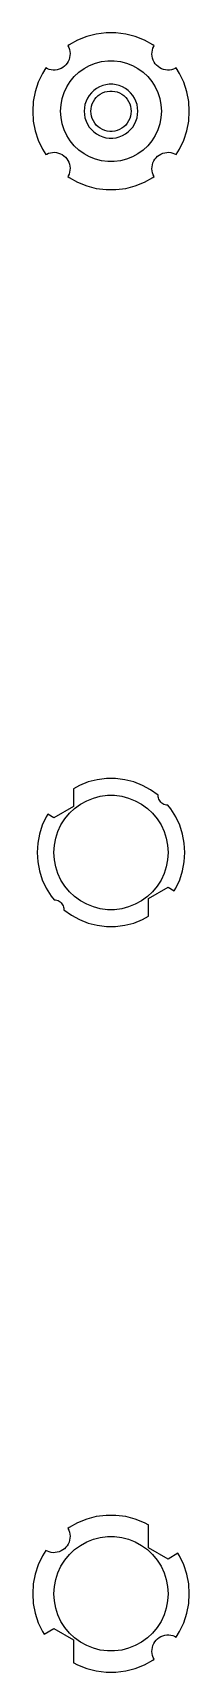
# Model space of a CAD drawing. Header units: metres. Extents: x -12 to 12, y -12 to 232.
import ezdxf

# ---------------------------------------------------------------- set-up
doc = ezdxf.new("R2010")
doc.units = ezdxf.units.M

msp = doc.modelspace()

# ---------------------------------------------------------------- linework, layer by layer
for p, q in [((-2.18486, 231.453), (-3.60313, 231.089)), ((-0.732132, 231.637), (-2.18486, 231.453)), ((0.732132, 231.637), (-0.732132, 231.637)), ((2.18486, 231.453), (0.732132, 231.637)), ((3.60313, 231.089), (2.18486, 231.453)), ((-6.24773, 229.845), (-6.42986, 229.713)), ((-6.42986, 229.713), (-6.42152, 229.7)), ((-6.42152, 229.7), (-6.28752, 229.43)), ((-6.28752, 229.43), (-6.1884, 229.145)), ((-4.96458, 230.55), (-6.24773, 229.845)), ((-6.1884, 229.145), (-6.12573, 228.851)), ((-6.12573, 228.851), (-6.10052, 228.55)), ((-3.60313, 231.089), (-4.96458, 230.55)), ((4.96458, 230.55), (3.60313, 231.089)), ((6.24773, 229.845), (4.96458, 230.55)), ((6.10052, 228.45), (6.11314, 228.751)), ((6.11314, 228.751), (6.16341, 229.048)), ((6.16341, 229.048), (6.25052, 229.337)), ((6.43277, 229.71), (6.24773, 229.845)), ((6.25052, 229.337), (6.37311, 229.612)), ((6.37311, 229.612), (6.43277, 229.71)), ((-9.70407, 226.427), (-10.2177, 225.617)), ((-9.47617, 226.307), (-9.70407, 226.427)), ((-9.19366, 226.202), (-9.47617, 226.307)), ((-7.43286, 226.35), (-7.71071, 226.233)), ((-7.17186, 226.501), (-7.43286, 226.35)), ((-6.93178, 226.683), (-7.17186, 226.501)), ((-6.71645, 226.894), (-6.93178, 226.683)), ((-6.52924, 227.13), (-6.71645, 226.894)), ((-6.37311, 227.388), (-6.52924, 227.13)), ((-6.25052, 227.663), (-6.37311, 227.388)), ((-6.16341, 227.952), (-6.25052, 227.663)), ((-6.11314, 228.249), (-6.16341, 227.952)), ((-6.10052, 228.55), (-6.11314, 228.249)), ((-4.78067, 225.779), (-4.01869, 226.332)), ((-4.01869, 226.332), (-3.19334, 226.786)), ((-3.19334, 226.786), (-2.31763, 227.133)), ((-2.31763, 227.133), (-1.40535, 227.367)), ((-1.40535, 227.367), (-0.470917, 227.485)), ((-0.470917, 227.485), (0.470917, 227.485)), ((0.470917, 227.485), (1.40535, 227.367)), ((1.40535, 227.367), (2.31763, 227.133)), ((2.31763, 227.133), (3.19334, 226.786)), ((3.19334, 226.786), (4.01869, 226.332)), ((4.01869, 226.332), (4.78067, 225.779)), ((6.12573, 228.149), (6.10052, 228.45)), ((6.1884, 227.855), (6.12573, 228.149)), ((6.28752, 227.57), (6.1884, 227.855)), ((6.42152, 227.3), (6.28752, 227.57)), ((6.58832, 227.049), (6.42152, 227.3)), ((6.78526, 226.821), (6.58832, 227.049)), ((7.00923, 226.619), (6.78526, 226.821)), ((7.25673, 226.447), (7.00923, 226.619)), ((7.52382, 226.307), (7.25673, 226.447)), ((7.80632, 226.202), (7.52382, 226.307)), ((9.56712, 226.35), (9.28928, 226.233)), ((9.7028, 226.429), (9.56712, 226.35)), ((10.2177, 225.617), (9.7028, 226.429)), ((-10.8412, 224.292), (-11.2937, 222.9)), ((-10.2177, 225.617), (-10.8412, 224.292)), ((-8.90024, 226.134), (-9.19366, 226.202)), ((-8.60049, 226.102), (-8.90024, 226.134)), ((-8.29916, 226.108), (-8.60049, 226.102)), ((-8.00101, 226.152), (-8.29916, 226.108)), ((-7.71071, 226.233), (-8.00101, 226.152)), ((-6.5723, 223.613), (-6.06763, 224.408)), ((-6.06763, 224.408), (-5.46725, 225.134)), ((-5.46725, 225.134), (-4.78067, 225.779)), ((-0.749512, 223.929), (-1.23605, 223.804)), ((-0.25116, 223.992), (-0.749512, 223.929)), ((0.25116, 223.992), (-0.25116, 223.992)), ((0.749512, 223.929), (0.25116, 223.992)), ((1.23605, 223.804), (0.749512, 223.929)), ((4.78067, 225.779), (5.46725, 225.134)), ((5.46725, 225.134), (6.06763, 224.408)), ((6.06763, 224.408), (6.5723, 223.613)), ((8.09975, 226.134), (7.80632, 226.202)), ((8.39949, 226.102), (8.09975, 226.134)), ((8.70082, 226.108), (8.39949, 226.102)), ((8.99898, 226.152), (8.70082, 226.108)), ((9.28928, 226.233), (8.99898, 226.152)), ((10.8412, 224.292), (10.2177, 225.617)), ((11.2937, 222.9), (10.8412, 224.292)), ((-11.5681, 221.461), (-11.66, 220)), ((-11.2937, 222.9), (-11.5681, 221.461)), ((-7.44086, 220.94), (-7.26436, 221.865)), ((-7.26436, 221.865), (-6.97331, 222.761)), ((-6.97331, 222.761), (-6.5723, 223.613)), ((-3.7191, 221.472), (-3.87433, 220.995)), ((-3.50522, 221.927), (-3.7191, 221.472)), ((-3.23605, 222.351), (-3.50522, 221.927)), ((-2.91586, 222.738), (-3.23605, 222.351)), ((-2.54968, 223.082), (-2.91586, 222.738)), ((-2.78932, 221.104), (-2.62891, 221.445)), ((-2.62891, 221.445), (-2.42705, 221.763)), ((-2.1433, 223.377), (-2.54968, 223.082)), ((-2.42705, 221.763), (-2.1869, 222.054)), ((-2.1869, 222.054), (-1.91226, 222.312)), ((-1.70311, 223.619), (-2.1433, 223.377)), ((-1.91226, 222.312), (-1.60747, 222.533)), ((-1.23605, 223.804), (-1.70311, 223.619)), ((-1.60747, 222.533), (-1.27733, 222.714)), ((-1.27733, 222.714), (-0.927048, 222.853)), ((-0.927048, 222.853), (-0.562134, 222.947)), ((-0.562134, 222.947), (-0.18837, 222.994)), ((-0.18837, 222.994), (0.18837, 222.994)), ((0.18837, 222.994), (0.562134, 222.947)), ((0.562134, 222.947), (0.927048, 222.853)), ((0.927048, 222.853), (1.27733, 222.714)), ((1.70311, 223.619), (1.23605, 223.804)), ((1.27733, 222.714), (1.60747, 222.533)), ((1.60747, 222.533), (1.91226, 222.312)), ((2.1433, 223.377), (1.70311, 223.619)), ((1.91226, 222.312), (2.1869, 222.054)), ((2.54968, 223.082), (2.1433, 223.377)), ((2.1869, 222.054), (2.42705, 221.763)), ((2.42705, 221.763), (2.62891, 221.445)), ((2.91586, 222.738), (2.54968, 223.082)), ((2.62891, 221.445), (2.78932, 221.104)), ((3.23605, 222.351), (2.91586, 222.738)), ((3.50522, 221.927), (3.23605, 222.351)), ((3.7191, 221.472), (3.50522, 221.927)), ((3.87433, 220.995), (3.7191, 221.472)), ((6.5723, 223.613), (6.97331, 222.761)), ((6.97331, 222.761), (7.26436, 221.865)), ((7.26436, 221.865), (7.44086, 220.94)), ((11.5681, 221.461), (11.2937, 222.9)), ((11.66, 220), (11.5681, 221.461)), ((-11.66, 220), (-11.5681, 218.539)), ((-7.5, 220), (-7.44086, 220.94)), ((-7.44086, 219.06), (-7.5, 220)), ((-7.26436, 218.135), (-7.44086, 219.06)), ((-3.96844, 220.501), (-4, 220)), ((-4, 220), (-3.96844, 219.499)), ((-3.87433, 220.995), (-3.96844, 220.501)), ((-3.96844, 219.499), (-3.87433, 219.005)), ((-3.87433, 219.005), (-3.7191, 218.528)), ((-3, 220), (-2.97633, 220.376)), ((-2.97633, 219.624), (-3, 220)), ((-2.97633, 220.376), (-2.90575, 220.746)), ((-2.90575, 219.254), (-2.97633, 219.624)), ((-2.90575, 220.746), (-2.78932, 221.104)), ((-2.78932, 218.896), (-2.90575, 219.254)), ((2.78932, 221.104), (2.90575, 220.746)), ((2.90575, 219.254), (2.78932, 218.896)), ((2.90575, 220.746), (2.97633, 220.376)), ((2.97633, 219.624), (2.90575, 219.254)), ((2.97633, 220.376), (3, 220)), ((3, 220), (2.97633, 219.624)), ((3.7191, 218.528), (3.87433, 219.005)), ((3.96844, 220.501), (3.87433, 220.995)), ((3.87433, 219.005), (3.96844, 219.499)), ((4, 220), (3.96844, 220.501)), ((3.96844, 219.499), (4, 220)), ((7.44086, 219.06), (7.26436, 218.135)), ((7.44086, 220.94), (7.5, 220)), ((7.5, 220), (7.44086, 219.06)), ((11.5681, 218.539), (11.66, 220)), ((-11.5681, 218.539), (-11.2937, 217.1)), ((-11.2937, 217.1), (-10.8412, 215.708)), ((-6.97331, 217.239), (-7.26436, 218.135)), ((-6.5723, 216.387), (-6.97331, 217.239)), ((-3.7191, 218.528), (-3.50522, 218.073)), ((-3.50522, 218.073), (-3.23605, 217.649)), ((-3.23605, 217.649), (-2.91586, 217.262)), ((-2.91586, 217.262), (-2.54968, 216.918)), ((-2.62891, 218.555), (-2.78932, 218.896)), ((-2.42705, 218.237), (-2.62891, 218.555)), ((-2.54968, 216.918), (-2.1433, 216.623)), ((-2.1869, 217.946), (-2.42705, 218.237)), ((-1.91226, 217.688), (-2.1869, 217.946)), ((-2.1433, 216.623), (-1.70311, 216.381)), ((-1.60747, 217.467), (-1.91226, 217.688)), ((-1.27733, 217.286), (-1.60747, 217.467)), ((-0.927048, 217.147), (-1.27733, 217.286)), ((-0.562134, 217.053), (-0.927048, 217.147)), ((-0.18837, 217.006), (-0.562134, 217.053)), ((0.18837, 217.006), (-0.18837, 217.006)), ((0.562134, 217.053), (0.18837, 217.006)), ((0.927048, 217.147), (0.562134, 217.053)), ((1.27733, 217.286), (0.927048, 217.147)), ((1.60747, 217.467), (1.27733, 217.286)), ((1.91226, 217.688), (1.60747, 217.467)), ((1.70311, 216.381), (2.1433, 216.623)), ((2.1869, 217.946), (1.91226, 217.688)), ((2.1433, 216.623), (2.54968, 216.918)), ((2.42705, 218.237), (2.1869, 217.946)), ((2.62891, 218.555), (2.42705, 218.237)), ((2.54968, 216.918), (2.91586, 217.262)), ((2.78932, 218.896), (2.62891, 218.555)), ((2.91586, 217.262), (3.23605, 217.649)), ((3.23605, 217.649), (3.50522, 218.073)), ((3.50522, 218.073), (3.7191, 218.528)), ((6.97331, 217.239), (6.5723, 216.387)), ((7.26436, 218.135), (6.97331, 217.239)), ((10.8412, 215.708), (11.2937, 217.1)), ((11.2937, 217.1), (11.5681, 218.539)), ((-10.8412, 215.708), (-10.2177, 214.383)), ((-10.2177, 214.383), (-9.7028, 213.571)), ((-6.06763, 215.592), (-6.5723, 216.387)), ((-5.46725, 214.866), (-6.06763, 215.592)), ((-4.78067, 214.221), (-5.46725, 214.866)), ((-4.01869, 213.668), (-4.78067, 214.221)), ((-1.70311, 216.381), (-1.23605, 216.196)), ((-1.23605, 216.196), (-0.749512, 216.071)), ((-0.749512, 216.071), (-0.25116, 216.008)), ((-0.25116, 216.008), (0.25116, 216.008)), ((0.25116, 216.008), (0.749512, 216.071)), ((0.749512, 216.071), (1.23605, 216.196)), ((1.23605, 216.196), (1.70311, 216.381)), ((4.78067, 214.221), (4.01869, 213.668)), ((5.46725, 214.866), (4.78067, 214.221)), ((6.06763, 215.592), (5.46725, 214.866)), ((6.5723, 216.387), (6.06763, 215.592)), ((9.70407, 213.573), (10.2177, 214.383)), ((10.2177, 214.383), (10.8412, 215.708)), ((-9.7028, 213.571), (-9.56712, 213.65)), ((-9.56712, 213.65), (-9.28928, 213.767)), ((-9.28928, 213.767), (-8.99898, 213.848)), ((-8.99898, 213.848), (-8.70082, 213.892)), ((-8.70082, 213.892), (-8.39949, 213.898)), ((-8.39949, 213.898), (-8.09975, 213.866)), ((-8.09975, 213.866), (-7.80632, 213.798)), ((-7.80632, 213.798), (-7.52382, 213.693)), ((-7.52382, 213.693), (-7.25673, 213.553)), ((-7.25673, 213.553), (-7.00923, 213.381)), ((-7.00923, 213.381), (-6.78526, 213.179)), ((-6.78526, 213.179), (-6.58832, 212.951)), ((-6.58832, 212.951), (-6.42152, 212.7)), ((-6.42152, 212.7), (-6.28752, 212.43)), ((-6.28752, 212.43), (-6.1884, 212.145)), ((-6.1884, 212.145), (-6.12573, 211.851)), ((-6.12573, 211.851), (-6.10052, 211.55)), ((-3.19334, 213.214), (-4.01869, 213.668)), ((-2.31763, 212.867), (-3.19334, 213.214)), ((-1.40535, 212.633), (-2.31763, 212.867)), ((-0.470917, 212.515), (-1.40535, 212.633)), ((0.470917, 212.515), (-0.470917, 212.515)), ((1.40535, 212.633), (0.470917, 212.515)), ((2.31763, 212.867), (1.40535, 212.633)), ((3.19334, 213.214), (2.31763, 212.867)), ((4.01869, 213.668), (3.19334, 213.214)), ((6.10052, 211.45), (6.11314, 211.751)), ((6.11314, 211.751), (6.16341, 212.048)), ((6.16341, 212.048), (6.25052, 212.337)), ((6.25052, 212.337), (6.37311, 212.612)), ((6.37311, 212.612), (6.52924, 212.87)), ((6.52924, 212.87), (6.71645, 213.106)), ((6.71645, 213.106), (6.93178, 213.317)), ((6.93178, 213.317), (7.17186, 213.499)), ((7.17186, 213.499), (7.43286, 213.65)), ((7.43286, 213.65), (7.71071, 213.767)), ((7.71071, 213.767), (8.00101, 213.848)), ((8.00101, 213.848), (8.29916, 213.892)), ((8.29916, 213.892), (8.60049, 213.898)), ((8.60049, 213.898), (8.90024, 213.866)), ((8.90024, 213.866), (9.19366, 213.798)), ((9.19366, 213.798), (9.47617, 213.693)), ((9.47617, 213.693), (9.70407, 213.573)), ((-6.37311, 210.388), (-6.43277, 210.29)), ((-6.43277, 210.29), (-6.24773, 210.155)), ((-6.25052, 210.663), (-6.37311, 210.388)), ((-6.16341, 210.952), (-6.25052, 210.663)), ((-6.24773, 210.155), (-4.96458, 209.45)), ((-6.11314, 211.249), (-6.16341, 210.952)), ((-6.10052, 211.55), (-6.11314, 211.249)), ((-4.96458, 209.45), (-3.60313, 208.911)), ((3.60313, 208.911), (4.96458, 209.45)), ((4.96458, 209.45), (6.24773, 210.155)), ((6.12573, 211.149), (6.10052, 211.45)), ((6.1884, 210.855), (6.12573, 211.149)), ((6.28752, 210.57), (6.1884, 210.855)), ((6.24773, 210.155), (6.42986, 210.287)), ((6.42152, 210.3), (6.28752, 210.57)), ((6.42986, 210.287), (6.42152, 210.3)), ((-3.60313, 208.911), (-2.18486, 208.547)), ((-2.18486, 208.547), (-0.732132, 208.363)), ((-0.732132, 208.363), (0.732132, 208.363)), ((0.732132, 208.363), (2.18486, 208.547)), ((2.18486, 208.547), (3.60313, 208.911)), ((-4.68411, 119.954), (-5.60176, 119.45)), ((-5.60176, 119.45), (-5.60176, 116.827)), ((-3.39958, 120.463), (-4.68411, 119.954)), ((-2.06143, 120.806), (-3.39958, 120.463)), ((-0.690765, 120.98), (-2.06143, 120.806)), ((0.690765, 120.98), (-0.690765, 120.98)), ((2.06143, 120.806), (0.690765, 120.98)), ((3.39958, 120.463), (2.06143, 120.806)), ((4.68411, 119.954), (3.39958, 120.463)), ((5.89478, 119.289), (4.68411, 119.954)), ((7.00101, 118.485), (5.89478, 119.289)), ((-5.60176, 116.827), (-8.49998, 115.153)), ((-5.41809, 116.549), (-4.55452, 117.177)), ((-4.55452, 117.177), (-3.61911, 117.691)), ((-3.61911, 117.691), (-2.62663, 118.084)), ((-2.62663, 118.084), (-1.59273, 118.349)), ((-1.59273, 118.349), (-0.533707, 118.483)), ((-0.533707, 118.483), (0.533707, 118.483)), ((0.533707, 118.483), (1.59273, 118.349)), ((1.59273, 118.349), (2.62663, 118.084)), ((2.62663, 118.084), (3.61911, 117.691)), ((3.61911, 117.691), (4.55452, 117.177)), ((4.55452, 117.177), (5.41809, 116.549)), ((7.00032, 118.469), (7.00101, 118.485)), ((7.01608, 118.281), (7.00032, 118.469)), ((7.05525, 118.097), (7.01608, 118.281)), ((7.1172, 117.919), (7.05525, 118.097)), ((7.20096, 117.75), (7.1172, 117.919)), ((7.30519, 117.593), (7.20096, 117.75)), ((7.42828, 117.451), (7.30519, 117.593)), ((7.56827, 117.324), (7.42828, 117.451)), ((7.72295, 117.217), (7.56827, 117.324)), ((7.88989, 117.13), (7.72295, 117.217)), ((8.06645, 117.064), (7.88989, 117.13)), ((8.24983, 117.021), (8.06645, 117.064)), ((8.43718, 117.001), (8.24983, 117.021)), ((8.45735, 117.002), (8.43718, 117.001)), ((8.90022, 116.466), (8.45735, 117.002)), ((-9.6405, 115.3), (-10.2287, 114.05)), ((-9.40271, 115.675), (-9.6405, 115.3)), ((-8.49998, 115.153), (-9.40271, 115.675)), ((-7.44859, 114.095), (-6.87663, 114.996)), ((-6.87663, 114.996), (-6.19623, 115.819)), ((-6.19623, 115.819), (-5.41809, 116.549)), ((5.41809, 116.549), (6.19623, 115.819)), ((6.19623, 115.819), (6.87663, 114.996)), ((6.87663, 114.996), (7.44859, 114.095)), ((9.6405, 115.3), (8.90022, 116.466)), ((10.2287, 114.05), (9.6405, 115.3)), ((-10.6557, 112.736), (-10.9145, 111.379)), ((-10.2287, 114.05), (-10.6557, 112.736)), ((-8.43297, 111.065), (-8.23296, 112.114)), ((-8.23296, 112.114), (-7.90309, 113.129)), ((-7.90309, 113.129), (-7.44859, 114.095)), ((7.44859, 114.095), (7.90309, 113.129)), ((7.90309, 113.129), (8.23296, 112.114)), ((8.23296, 112.114), (8.43297, 111.065)), ((10.6557, 112.736), (10.2287, 114.05)), ((10.9145, 111.379), (10.6557, 112.736)), ((-10.9145, 111.379), (-11.0013, 110)), ((-11.0013, 110), (-10.9145, 108.621)), ((-8.5, 110), (-8.43297, 111.065)), ((-8.43297, 108.935), (-8.5, 110)), ((8.43297, 111.065), (8.5, 110)), ((8.5, 110), (8.43297, 108.935)), ((11.0013, 110), (10.9145, 111.379)), ((10.9145, 108.621), (11.0013, 110)), ((-10.9145, 108.621), (-10.6557, 107.264)), ((-10.6557, 107.264), (-10.2287, 105.95)), ((-8.23296, 107.886), (-8.43297, 108.935)), ((-7.90309, 106.871), (-8.23296, 107.886)), ((8.23296, 107.886), (7.90309, 106.871)), ((8.43297, 108.935), (8.23296, 107.886)), ((10.2287, 105.95), (10.6557, 107.264)), ((10.6557, 107.264), (10.9145, 108.621)), ((-10.2287, 105.95), (-9.6405, 104.7)), ((-9.6405, 104.7), (-8.90022, 103.534)), ((-7.44859, 105.905), (-7.90309, 106.871)), ((-6.87663, 105.004), (-7.44859, 105.905)), ((-6.19623, 104.181), (-6.87663, 105.004)), ((5.60176, 103.173), (8.49998, 104.847)), ((6.87663, 105.004), (6.19623, 104.181)), ((7.44859, 105.905), (6.87663, 105.004)), ((7.90309, 106.871), (7.44859, 105.905)), ((8.49998, 104.847), (9.40271, 104.325)), ((9.40271, 104.325), (9.6405, 104.7)), ((9.6405, 104.7), (10.2287, 105.95)), ((-8.90022, 103.534), (-8.45735, 102.998)), ((-8.45735, 102.998), (-8.43718, 102.999)), ((-8.43718, 102.999), (-8.24983, 102.979)), ((-8.24983, 102.979), (-8.06645, 102.936)), ((-8.06645, 102.936), (-7.88989, 102.87)), ((-7.88989, 102.87), (-7.72295, 102.783)), ((-7.72295, 102.783), (-7.56827, 102.676)), ((-7.56827, 102.676), (-7.42828, 102.549)), ((-7.42828, 102.549), (-7.30519, 102.407)), ((-7.30519, 102.407), (-7.20096, 102.25)), ((-7.20096, 102.25), (-7.1172, 102.081)), ((-5.41809, 103.451), (-6.19623, 104.181)), ((-4.55452, 102.823), (-5.41809, 103.451)), ((-3.61911, 102.309), (-4.55452, 102.823)), ((-2.62663, 101.916), (-3.61911, 102.309)), ((3.61911, 102.309), (2.62663, 101.916)), ((4.55452, 102.823), (3.61911, 102.309)), ((5.41809, 103.451), (4.55452, 102.823)), ((6.19623, 104.181), (5.41809, 103.451)), ((5.60176, 100.55), (5.60176, 103.173)), ((-7.1172, 102.081), (-7.05525, 101.903)), ((-7.05525, 101.903), (-7.01608, 101.719)), ((-7.01608, 101.719), (-7.00032, 101.531)), ((-7.00032, 101.531), (-7.00101, 101.515)), ((-7.00101, 101.515), (-5.89478, 100.711)), ((-5.89478, 100.711), (-4.68411, 100.046)), ((-4.68411, 100.046), (-3.39958, 99.5372)), ((-1.59273, 101.651), (-2.62663, 101.916)), ((-0.533707, 101.517), (-1.59273, 101.651)), ((0.533707, 101.517), (-0.533707, 101.517)), ((1.59273, 101.651), (0.533707, 101.517)), ((2.62663, 101.916), (1.59273, 101.651)), ((3.39958, 99.5372), (4.68411, 100.046)), ((4.68411, 100.046), (5.60176, 100.55)), ((-3.39958, 99.5372), (-2.06143, 99.1936)), ((-2.06143, 99.1936), (-0.690765, 99.0204)), ((-0.690765, 99.0204), (0.690765, 99.0204)), ((0.690765, 99.0204), (2.06143, 99.1936)), ((2.06143, 99.1936), (3.39958, 99.5372)), ((-6.24773, 9.84485), (-6.42986, 9.71252)), ((-4.96458, 10.5503), (-6.24773, 9.84485)), ((-3.60313, 11.0893), (-4.96458, 10.5503)), ((-2.18486, 11.4535), (-3.60313, 11.0893)), ((-0.732132, 11.637), (-2.18486, 11.4535)), ((0.732132, 11.637), (-0.732132, 11.637)), ((2.18486, 11.4535), (0.732132, 11.637)), ((3.60313, 11.0893), (2.18486, 11.4535)), ((4.96458, 10.5503), (3.60313, 11.0893)), ((5.62544, 10.187), (4.96458, 10.5503)), ((5.60176, 10.1733), (5.62544, 10.187)), ((5.60176, 6.82671), (5.60176, 10.1733)), ((-6.37311, 7.38808), (-6.52924, 7.13028)), ((-6.42986, 9.71252), (-6.42152, 9.7)), ((-6.42152, 9.7), (-6.28752, 9.43002)), ((-6.25052, 7.66342), (-6.37311, 7.38808)), ((-6.28752, 9.43002), (-6.1884, 9.1454)), ((-6.16341, 7.95195), (-6.25052, 7.66342)), ((-6.1884, 9.1454), (-6.12573, 8.85059)), ((-6.11314, 8.24913), (-6.16341, 7.95195)), ((-6.12573, 8.85059), (-6.10052, 8.55025)), ((-6.10052, 8.55025), (-6.11314, 8.24913)), ((-4.55452, 7.17677), (-3.61911, 7.69102)), ((-3.61911, 7.69102), (-2.62663, 8.08397)), ((-2.62663, 8.08397), (-1.59273, 8.34944)), ((-1.59273, 8.34944), (-0.533707, 8.48322)), ((-0.533707, 8.48322), (0.533707, 8.48322)), ((0.533707, 8.48322), (1.59273, 8.34944)), ((1.59273, 8.34944), (2.62663, 8.08397)), ((2.62663, 8.08397), (3.61911, 7.69102)), ((3.61911, 7.69102), (4.55452, 7.17677)), ((-10.2177, 5.61723), (-10.8412, 4.29233)), ((-9.70407, 6.42664), (-10.2177, 5.61723)), ((-9.47617, 6.30748), (-9.70407, 6.42664)), ((-9.19366, 6.20242), (-9.47617, 6.30748)), ((-8.90024, 6.13361), (-9.19366, 6.20242)), ((-8.60049, 6.1021), (-8.90024, 6.13361)), ((-8.29916, 6.10841), (-8.60049, 6.1021)), ((-8.00101, 6.15244), (-8.29916, 6.10841)), ((-7.71071, 6.23349), (-8.00101, 6.15244)), ((-7.43286, 6.35028), (-7.71071, 6.23349)), ((-7.44859, 4.09489), (-6.87663, 4.99617)), ((-7.17186, 6.50098), (-7.43286, 6.35028)), ((-6.93178, 6.6832), (-7.17186, 6.50098)), ((-6.71645, 6.89407), (-6.93178, 6.6832)), ((-6.87663, 4.99617), (-6.19623, 5.81865)), ((-6.52924, 7.13028), (-6.71645, 6.89407)), ((-6.19623, 5.81865), (-5.41809, 6.54936)), ((-5.41809, 6.54936), (-4.55452, 7.17677)), ((4.55452, 7.17677), (5.41809, 6.54936)), ((5.41809, 6.54936), (6.19623, 5.81865)), ((8.5, 5.1534), (5.60176, 6.82671)), ((6.19623, 5.81865), (6.87663, 4.99617)), ((6.87663, 4.99617), (7.44859, 4.09489)), ((9.97255, 6.00357), (8.5, 5.1534)), ((10.2177, 5.61723), (9.97255, 6.00357)), ((10.8412, 4.29233), (10.2177, 5.61723)), ((-11.2937, 2.89972), (-11.5681, 1.46138)), ((-10.8412, 4.29233), (-11.2937, 2.89972)), ((-8.23296, 2.11386), (-7.90309, 3.12904)), ((-7.90309, 3.12904), (-7.44859, 4.09489)), ((7.44859, 4.09489), (7.90309, 3.12904)), ((7.90309, 3.12904), (8.23296, 2.11386)), ((11.2937, 2.89972), (10.8412, 4.29233)), ((11.5681, 1.46138), (11.2937, 2.89972)), ((-11.5681, 1.46138), (-11.66, 0)), ((-11.66, 0), (-11.5681, -1.46138)), ((-8.5, 0), (-8.43297, 1.06532)), ((-8.43297, -1.06532), (-8.5, 0)), ((-8.43297, 1.06532), (-8.23296, 2.11386)), ((8.23296, 2.11386), (8.43297, 1.06532)), ((8.43297, 1.06532), (8.5, 0)), ((8.5, 0), (8.43297, -1.06532)), ((11.66, 0), (11.5681, 1.46138)), ((11.5681, -1.46138), (11.66, 0)), ((-11.5681, -1.46138), (-11.2937, -2.89972)), ((-8.23296, -2.11386), (-8.43297, -1.06532)), ((-7.90309, -3.12904), (-8.23296, -2.11386)), ((8.23296, -2.11386), (7.90309, -3.12904)), ((8.43297, -1.06532), (8.23296, -2.11386)), ((11.2937, -2.89972), (11.5681, -1.46138)), ((-11.2937, -2.89972), (-10.8412, -4.29233)), ((-10.8412, -4.29233), (-10.2177, -5.61723)), ((-7.44859, -4.09489), (-7.90309, -3.12904)), ((-6.87663, -4.99617), (-7.44859, -4.09489)), ((7.44859, -4.09489), (6.87663, -4.99617)), ((7.90309, -3.12904), (7.44859, -4.09489)), ((10.2177, -5.61723), (10.8412, -4.29233)), ((10.8412, -4.29233), (11.2937, -2.89972)), ((-10.2177, -5.61723), (-9.97255, -6.00357)), ((-9.97255, -6.00357), (-8.5, -5.1534)), ((-8.5, -5.1534), (-5.60176, -6.82671)), ((-6.19623, -5.81865), (-6.87663, -4.99617)), ((-5.41809, -6.54936), (-6.19623, -5.81865)), ((-5.60176, -6.82671), (-5.60176, -10.1733)), ((-4.55452, -7.17677), (-5.41809, -6.54936)), ((-3.61911, -7.69102), (-4.55452, -7.17677)), ((4.55452, -7.17677), (3.61911, -7.69102)), ((5.41809, -6.54936), (4.55452, -7.17677)), ((6.19623, -5.81865), (5.41809, -6.54936)), ((6.87663, -4.99617), (6.19623, -5.81865)), ((6.37311, -7.38808), (6.52924, -7.13028)), ((6.52924, -7.13028), (6.71645, -6.89407)), ((6.71645, -6.89407), (6.93178, -6.6832)), ((6.93178, -6.6832), (7.17186, -6.50098)), ((7.17186, -6.50098), (7.43286, -6.35028)), ((7.43286, -6.35028), (7.71071, -6.23349)), ((7.71071, -6.23349), (8.00101, -6.15244)), ((8.00101, -6.15244), (8.29916, -6.10841)), ((8.29916, -6.10841), (8.60049, -6.1021)), ((8.60049, -6.1021), (8.90024, -6.13361)), ((8.90024, -6.13361), (9.19366, -6.20242)), ((9.19366, -6.20242), (9.47617, -6.30748)), ((9.47617, -6.30748), (9.70407, -6.42664)), ((9.70407, -6.42664), (10.2177, -5.61723)), ((-2.62663, -8.08397), (-3.61911, -7.69102)), ((-1.59273, -8.34944), (-2.62663, -8.08397)), ((-0.533707, -8.48322), (-1.59273, -8.34944)), ((0.533707, -8.48322), (-0.533707, -8.48322)), ((1.59273, -8.34944), (0.533707, -8.48322)), ((2.62663, -8.08397), (1.59273, -8.34944)), ((3.61911, -7.69102), (2.62663, -8.08397)), ((6.10052, -8.55025), (6.11314, -8.24913)), ((6.12573, -8.85059), (6.10052, -8.55025)), ((6.11314, -8.24913), (6.16341, -7.95195)), ((6.1884, -9.1454), (6.12573, -8.85059)), ((6.16341, -7.95195), (6.25052, -7.66342)), ((6.28752, -9.43002), (6.1884, -9.1454)), ((6.24773, -9.84485), (6.42986, -9.71252)), ((6.25052, -7.66342), (6.37311, -7.38808)), ((6.42152, -9.7), (6.28752, -9.43002)), ((6.42986, -9.71252), (6.42152, -9.7)), ((-5.60176, -10.1733), (-5.62544, -10.187)), ((-5.62544, -10.187), (-4.96458, -10.5503)), ((-4.96458, -10.5503), (-3.60313, -11.0893)), ((-3.60313, -11.0893), (-2.18486, -11.4535)), ((-2.18486, -11.4535), (-0.732132, -11.637)), ((-0.732132, -11.637), (0.732132, -11.637)), ((0.732132, -11.637), (2.18486, -11.4535)), ((2.18486, -11.4535), (3.60313, -11.0893)), ((3.60313, -11.0893), (4.96458, -10.5503)), ((4.96458, -10.5503), (6.24773, -9.84485))]:
    msp.add_line(p, q)

doc.saveas('drawing.dxf')
